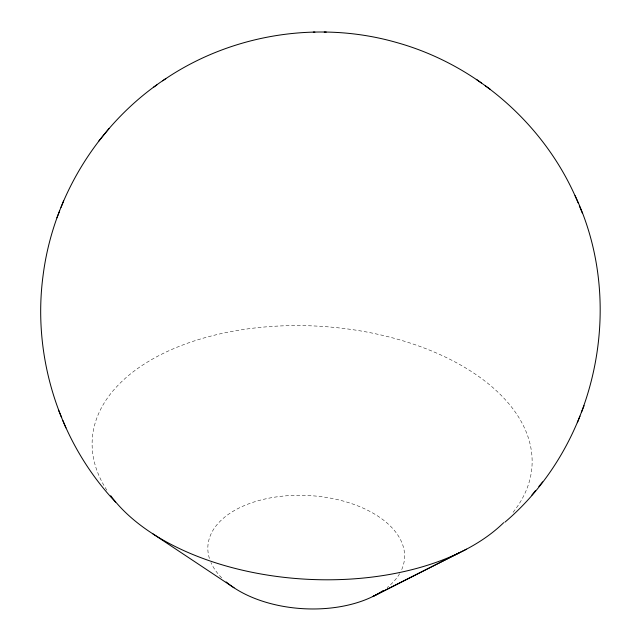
<?xml version="1.0" encoding="UTF-8"?>
<svg xmlns="http://www.w3.org/2000/svg" width="641" height="641" viewBox="0 0 641 641"><rect width="100%" height="100%" fill="white"/><g stroke="black" fill="none" stroke-linecap="round" stroke-linejoin="round"><path stroke-width="0.48" stroke-dasharray="3.21 2.4" d="M209.423 558.463A98.514 56.64 3.4 0 1 309.547 495.589A98.514 56.64 3.4 0 1 401.603 569.841M399.639 573.655A98.514 56.64 3.4 0 1 387.148 587.605M221.69 577.805A98.514 56.64 3.4 0 1 210.929 562.477M106.895 490.229A220.272 126.654 3.4 0 1 318.857 326.213A220.272 126.654 3.4 0 1 512.127 513.473"/><path stroke-width="0.96" d="M578.142 202.941C546.14 125.356 476.928 64.701 396.122 42.378C318.873 20.328 232.507 33.901 165.787 78.651C98.97 122.535 53.051 196.33 43.059 275.63C32.146 356.925 59.276 442.37 115.564 502.119M504.876 522.215C596.667 444.173 626.602 304.507 575.081 195.649M56.929 217.796L59.613 211.033M61.031 207.372L63.643 200.777M577.357 422.723L579.969 416.129M581.387 412.467L584.071 405.705M109.09 128.48L98.394 141.589M531.91 495.028L535.507 490.637M538.841 486.519L542.607 481.912M153.463 87.304L156.845 84.941M162.694 80.814L165.787 78.651M459.02 552.927L373.078 596.394L466.504 549.169M324.234 32.05L326.221 32.066M313.297 32.082L314.899 32.098M152.983 533.929L234.029 587.797M476.327 79.356L481.399 83.001M485.269 85.766L490.541 89.548M579.328 205.881L582.405 213.245M58.595 410.256L61.672 417.62M62.858 420.56L65.919 427.859M382.949 590.682A98.514 56.64 3.4 0 1 226.177 581.932M503.69 522.663A220.272 126.654 3.4 0 1 301.118 578.903A220.272 126.654 3.4 0 1 110.709 495.701"/></g></svg>
